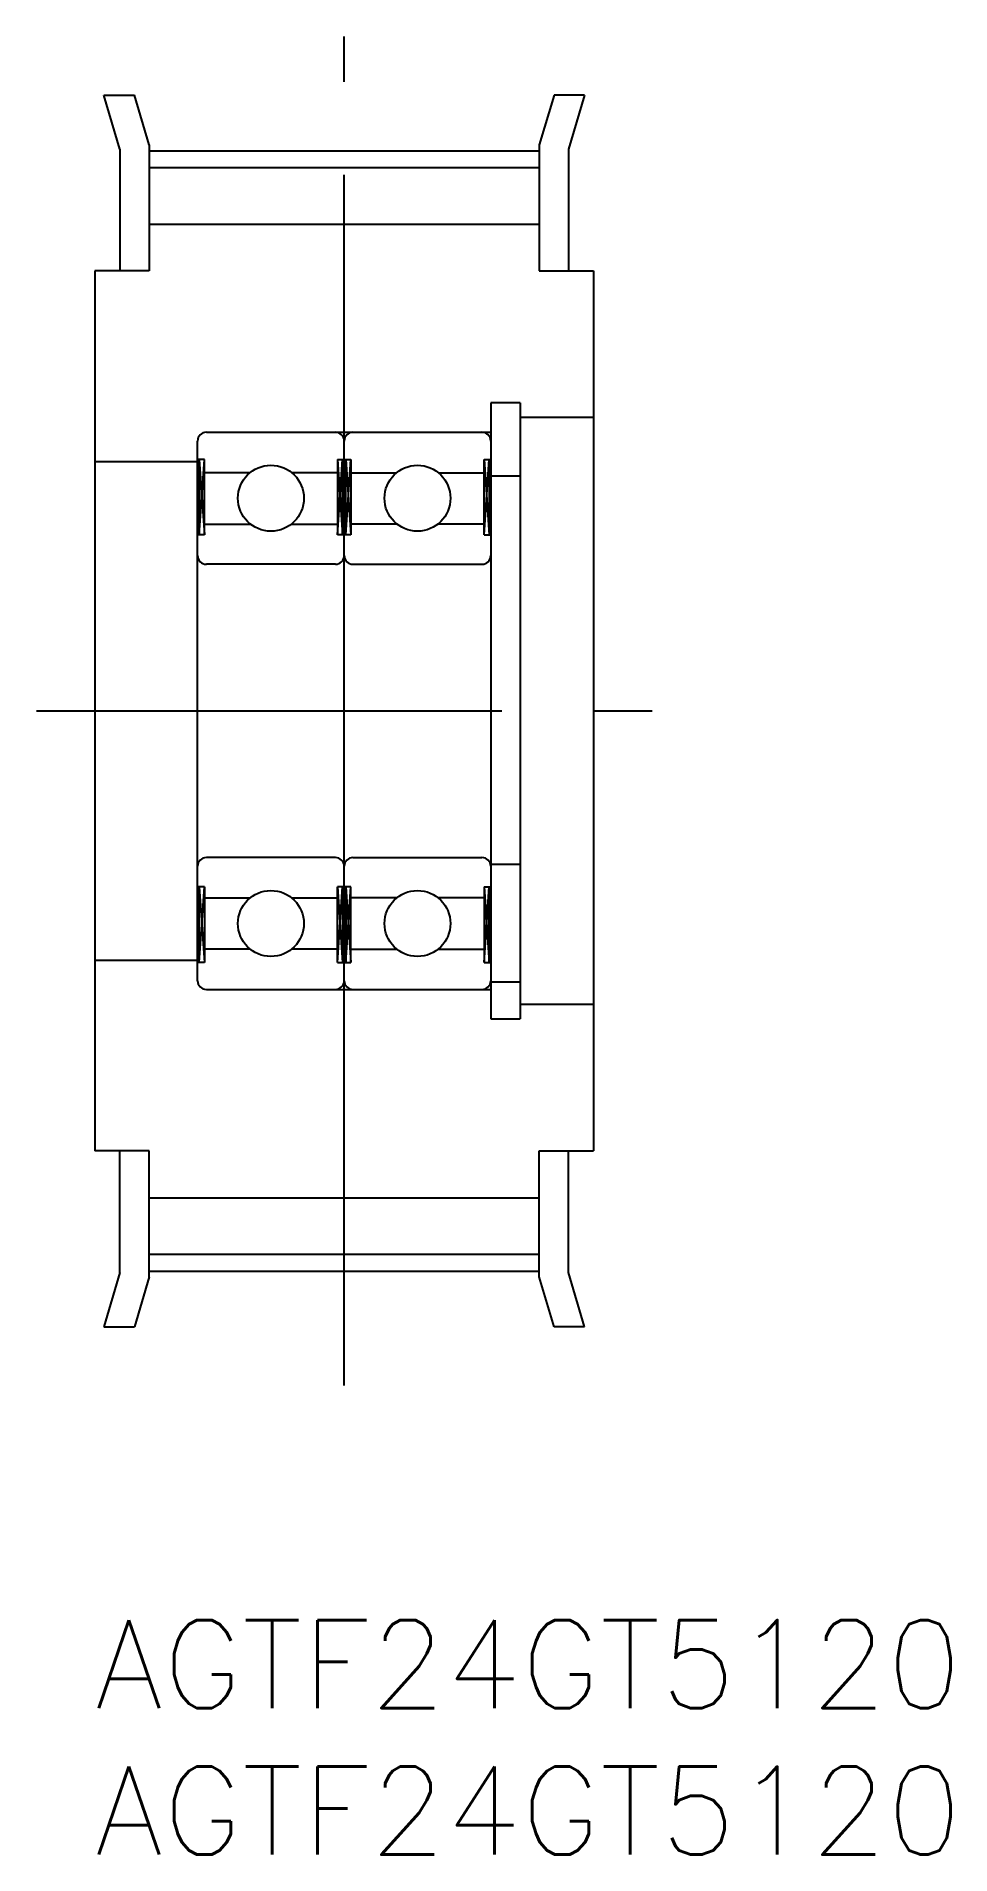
# Model space of a CAD drawing. Extents: x -2 to 29.2, y -8 to 54.
import ezdxf

# ---------------------------------------------------------------- set-up
doc = ezdxf.new("R2010")
doc.units = 0
doc.header["$LTSCALE"] = 0.5
doc.linetypes.add('CENTER', pattern=[50.8, 31.75, -6.35, 6.35, -6.35])
for name, color, linetype in [('MSM_CENTER', 1, 'CENTER'), ('MSM_CONTINUOUS', 7, 'CONTINUOUS'), ('MSM_NARROW', 5, 'CONTINUOUS'), ('MSM_PART_NUMBER', 7, 'CONTINUOUS')]:
    doc.layers.add(name, color=color, linetype=linetype)
doc.styles.get("Standard").update_dxf_attribs({"font": 'txt.shx', "height": 3, "bigfont": 'bigfont.shx'})

# ---------------------------------------------------------------- blocks, each defined once
blk = doc.blocks.new('*U3')
at = {"layer": 'MSM_PART_NUMBER'}
blk.add_text('AGTF24GT5120', height=3, dxfattribs=at).set_placement((0, -3))
blk = doc.blocks.new('*U4')
at = {"layer": 'MSM_PART_NUMBER'}
blk.add_text('AGTF24GT5120', height=3, dxfattribs=at).set_placement((0, -8))

msp = doc.modelspace()

# ---------------------------------------------------------------- linework, layer by layer
at = {"layer": 'MSM_CENTER'}
for p, q in [((8.5, 8), (8.5, 54)), ((1.85, 50.1), (15.15, 50.1)), ((-2, 31), (19, 31)), ((1.85, 11.9), (15.15, 11.9))]:
    msp.add_line(p, q, dxfattribs=at)
at = {"layer": 'MSM_CONTINUOUS'}
for p, q in [((0.3, 52), (1.343, 52)), ((0.85, 50.15), (0.3, 52)), ((1.85, 50.296), (1.343, 52)), ((15.657, 52), (15.15, 50.296)), ((16.7, 52), (15.657, 52)), ((16.7, 52), (16.15, 50.15)), ((1.85, 50.296), (1.85, 46)), ((15.15, 50.296), (15.15, 46)), ((0.85, 50.15), (0.85, 46)), ((16.15, 50.15), (16.15, 46)), ((1.85, 49.53), (15.15, 49.53)), ((1.85, 47.6), (15.15, 47.6)), ((0, 46), (0, 16)), ((1.85, 46), (0, 46)), ((15.15, 46), (17, 46)), ((17, 46), (17, 16)), ((14.5, 41.5), (13.5, 41.5)), ((13.5, 41.5), (13.5, 20.5)), ((14.5, 41.5), (14.5, 20.5)), ((17, 41), (14.5, 41)), ((3.8, 40.5), (13.5, 40.5)), ((3.5, 21.8), (3.5, 40.2)), ((8.5, 21.5), (8.5, 40.2)), ((0, 39.5), (3.5, 39.5)), ((3.73, 39.575), (3.5, 39.575)), ((3.557, 39.575), (3.557, 37)), ((3.73, 37), (3.73, 39.575)), ((5.287, 39.12), (3.73, 39.12)), ((8.27, 39.12), (6.713, 39.12)), ((8.27, 39.575), (8.27, 37)), ((8.27, 39.575), (8.73, 39.575)), ((8.442, 37), (8.442, 39.575)), ((8.558, 37), (8.558, 39.575)), ((8.73, 39.575), (8.73, 37)), ((8.73, 39.12), (10.287, 39.12)), ((11.713, 39.12), (13.27, 39.12)), ((13.27, 37), (13.27, 39.575)), ((13.27, 39.575), (13.5, 39.575)), ((13.442, 39.575), (13.442, 37)), ((14.5, 39), (13.5, 39)), ((3.73, 37.37), (5.299, 37.37)), ((6.701, 37.37), (8.27, 37.37)), ((10.299, 37.37), (8.73, 37.37)), ((13.27, 37.37), (11.701, 37.37)), ((3.73, 37), (3.5, 37)), ((8.73, 37), (8.27, 37)), ((13.27, 37), (13.5, 37)), ((8.2, 36), (3.8, 36)), ((8.8, 36), (13.2, 36)), ((8.2, 26), (3.8, 26)), ((8.8, 26), (13.2, 26)), ((14.5, 25.758), (13.5, 25.758)), ((3.73, 25), (3.5, 25)), ((3.557, 22.425), (3.557, 25)), ((3.73, 25), (3.73, 22.425)), ((8.73, 25), (8.27, 25)), ((8.27, 22.425), (8.27, 25)), ((8.442, 25), (8.442, 22.425)), ((8.558, 25), (8.558, 22.425)), ((8.73, 22.425), (8.73, 25)), ((13.27, 25), (13.5, 25)), ((13.27, 25), (13.27, 22.425)), ((13.442, 22.425), (13.442, 25)), ((3.73, 24.63), (5.299, 24.63)), ((6.701, 24.63), (8.27, 24.63)), ((10.299, 24.63), (8.73, 24.63)), ((13.27, 24.63), (11.701, 24.63)), ((0, 22.5), (3.5, 22.5)), ((3.73, 22.425), (3.5, 22.425)), ((5.287, 22.88), (3.73, 22.88)), ((8.27, 22.88), (6.713, 22.88)), ((8.27, 22.425), (8.73, 22.425)), ((8.73, 22.88), (10.287, 22.88)), ((11.713, 22.88), (13.27, 22.88)), ((13.27, 22.425), (13.5, 22.425)), ((13.5, 21.758), (14.5, 21.758)), ((3.8, 21.5), (13.5, 21.5)), ((13.5, 20.5), (14.5, 20.5)), ((14.5, 21), (17, 21)), ((1.85, 16), (0, 16)), ((0.85, 11.85), (0.85, 16)), ((1.85, 11.704), (1.85, 16)), ((15.15, 11.704), (15.15, 16)), ((15.15, 16), (17, 16)), ((16.15, 11.85), (16.15, 16)), ((1.85, 14.4), (15.15, 14.4)), ((1.85, 12.47), (15.15, 12.47)), ((0.85, 11.85), (0.3, 10)), ((16.7, 10), (16.15, 11.85)), ((1.85, 11.704), (1.343, 10)), ((15.657, 10), (15.15, 11.704)), ((0.3, 10), (1.343, 10)), ((16.7, 10), (15.657, 10))]:
    msp.add_line(p, q, dxfattribs=at)
for centre in [(6, 38.25), (11, 38.25), (6, 23.75), (11, 23.75)]:
    msp.add_circle(centre, 1.125, dxfattribs=at)
for centre, start, end in [((3.8, 40.2), 90, 180), ((8.2, 40.2), 0, 90), ((8.8, 40.2), 90, 180), ((13.2, 40.2), 0, 90), ((3.8, 36.3), 180, 270), ((8.2, 36.3), 270, 0), ((8.8, 36.3), 180, 270), ((13.2, 36.3), 270, 0), ((3.8, 25.7), 90, 180), ((8.2, 25.7), 0, 90), ((8.8, 25.7), 90, 180), ((13.2, 25.7), 0, 90), ((3.8, 21.8), 180, 270), ((8.2, 21.8), 270, 0), ((8.8, 21.8), 180, 270), ((13.2, 21.8), 270, 0)]:
    msp.add_arc(centre, 0.3, start, end, dxfattribs=at)
at = {"layer": 'MSM_NARROW'}
for p, q in [((3.557, 39.575), (3.73, 37)), ((3.557, 37), (3.73, 39.575)), ((8.27, 39.575), (8.442, 37)), ((8.27, 37), (8.442, 39.575)), ((8.558, 39.575), (8.73, 37)), ((8.558, 37), (8.73, 39.575)), ((13.27, 39.575), (13.442, 37)), ((13.27, 37), (13.442, 39.575)), ((3.557, 25), (3.73, 22.425)), ((3.557, 22.425), (3.73, 25)), ((8.27, 25), (8.442, 22.425)), ((8.27, 22.425), (8.442, 25)), ((8.558, 25), (8.73, 22.425)), ((8.558, 22.425), (8.73, 25)), ((13.27, 25), (13.442, 22.425)), ((13.27, 22.425), (13.442, 25))]:
    msp.add_line(p, q, dxfattribs=at)

# ---------------------------------------------------------------- block references
at = {"layer": 'MSM_CONTINUOUS'}
for name in ['*U3', '*U4']:
    msp.add_blockref(name, (0, 0), dxfattribs=at)

doc.saveas('drawing.dxf')
